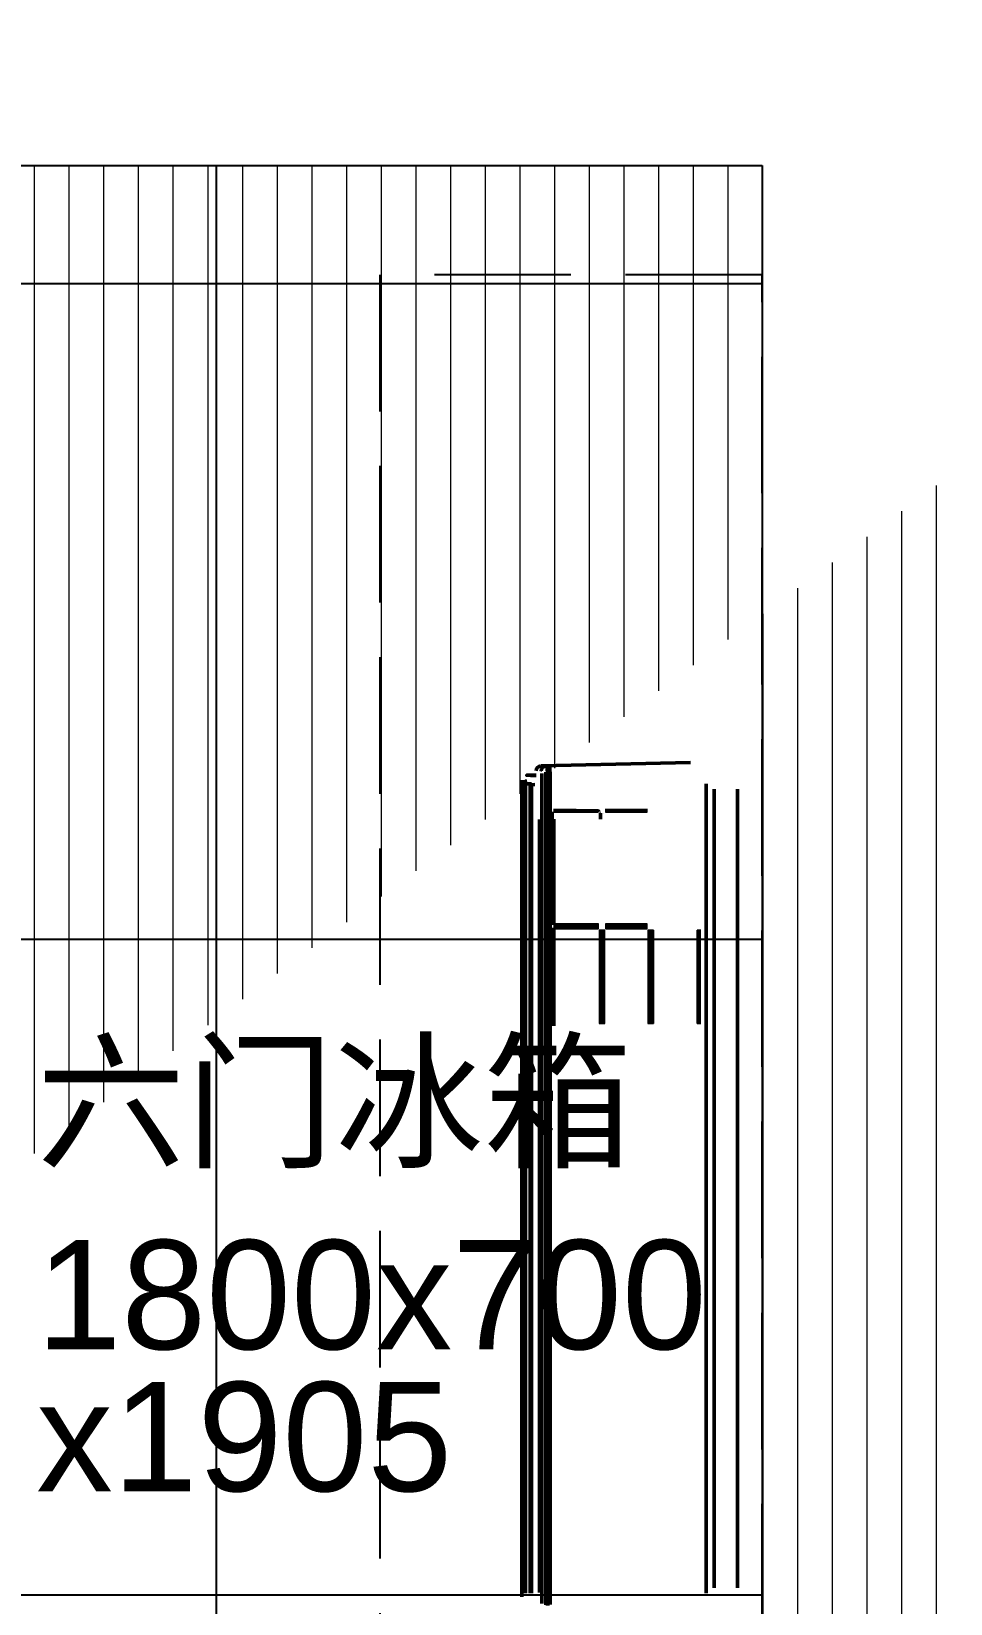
# Model space of a CAD drawing. Header units: millimetres. Extents: x -6033 to 120673, y -816267322945 to 90533.
# Drawn here: x 86611 to 87452, y 68074 to 69513 of the extents above; entities that cross this region are included whole.
import ezdxf
from ezdxf.enums import TextEntityAlignment as Align

# ---------------------------------------------------------------- set-up
doc = ezdxf.new("R2010")
doc.units = ezdxf.units.MM
doc.linetypes.add('I-PLAN$0$ACAD_ISO02W100', pattern=[15, 12, -3])
doc.linetypes.add('I-PLAN$0$DASH', pattern=[0.35, 0.25, -0.1])
for name, color, linetype, lineweight in [('I-AR$0$I-SCOPE', 252, 'Continuous', 35), ('I-PLAN$0$_ACM-A-WALL-HACH', 251, 'Continuous', 9), ('I-PLAN$0$I-WALL', 6, 'Continuous', 13)]:
    doc.layers.add(name, color=color, linetype=linetype, lineweight=lineweight)
for name, color, linetype in [('I-CEILING$0$I-RCP', 2, 'Continuous'), ('I-CEILING$0$I-RCP-AIR', 64, 'Continuous'), ('I-CEILING$0$RC-Hatch【天花填充】', 251, 'Continuous'), ('I-PLAN$0$I-PL-FURN', 1, 'I-PLAN$0$DASH')]:
    doc.layers.add(name, color=color, linetype=linetype)
doc.styles.add('I-CEILING$0$黑体', font='simhei.ttf', dxfattribs={"height": 600})
doc.styles.add('I-PLAN$0$Arial', font='ARIALUNI.ttf')

# ---------------------------------------------------------------- blocks, each defined once
blk = doc.blocks.new('I-AR')
at = {"layer": 'I-AR$0$I-SCOPE'}
h = blk.add_hatch(dxfattribs=at)
h.set_pattern_fill('ANSI31', color=256, scale=200)
h.paths.add_polyline_path([(63300, 72640), (66630, 72640), (66630, 70889.4), (90600, 70890), (90600, 66390), (96650, 66390), (96650, 24876.4), (18340, 24876.4), (18340, 66390), (48090, 66390), (48090, 72640), (51400, 72640), (51400, 72649.9), (52869.5, 72649.9), (52869.5, 72640), (55240, 72640), (55240, 72790), (59460, 72790), (59460, 72640), (61830.5, 72640), (61830.5, 72649.9), (63300, 72649.9)], flags=16)
h.paths.add_polyline_path([(7330, 0), (7330, -1770), (11180, -1770), (11180, 0), (18450, 0), (18450, 2900), (27550, 2900), (27550, 18090), (37037.3, 18090), (37037.3, 17350), (96200, 17350), (96200, 18120), (114640, 18120), (114640, 84500), (0, 84500), (0, 0)])
blk = doc.blocks.new('I-PLAN')
at = {"layer": 'I-PLAN$0$_ACM-A-WALL-HACH'}
h = blk.add_hatch(dxfattribs=at)
h.set_pattern_fill('ANSI31', color=256, scale=10, angle=45)
h.paths.add_polyline_path([(88260, 70790), (88260, 70890), (88030, 70890), (88030, 70790), (88230, 70790)], flags=17)
h.paths.add_polyline_path([(79671.5, 69390), (78155, 69390), (78155, 68990), (77955, 68990), (77955, 69590), (79671.5, 69590)], flags=17)
h.paths.add_polyline_path([(80271.5, 69390), (80271.5, 69590), (80780, 69590), (80780, 68990), (80580, 68990), (80580, 69390)], flags=17)
h.paths.add_polyline_path([(74580, 69590), (73930, 69590), (73930, 69390), (74580, 69390)])
h.paths.add_polyline_path([(68780, 69590), (69430, 69590), (69430, 69390), (68780, 69390)])
h.paths.add_polyline_path([(87280, 66490), (87480, 66490), (87480, 66390), (87280, 66390)])
h.paths.add_polyline_path([(82180, 68990), (82180, 69390), (84230, 69390), (84230, 66490), (84430, 66490), (84430, 69390), (85280, 69390), (85280, 69590), (81980, 69590), (81980, 68990)])
h.paths.add_polyline_path([(87480, 67390), (87480, 69390), (88280, 69390), (88280, 69590), (88080, 69590), (86480, 69590), (86480, 69390), (87280, 69390), (87280, 67390)], flags=17)
h.paths.add_polyline_path([(72130, 68170), (72130, 66490), (72330, 66490), (72330, 67870), (73130, 67870), (73130, 68070), (72330, 68070), (72330, 68170)])
h.paths.add_polyline_path([(71230, 68170), (71230, 66390), (71030, 66390), (71030, 67870), (70230, 67870), (70230, 68070), (71030, 68070), (71030, 68170)])
h.paths.add_polyline_path([(72130, 69070), (72330, 69070), (72330, 69390), (73030, 69390), (73030, 69590), (72130, 69590)])
h.paths.add_polyline_path([(71230, 69070), (71030, 69070), (71030, 69390), (70330, 69390), (70330, 69590), (71230, 69590)])
h.paths.add_polyline_path([(67800, 69490), (67830, 69490), (67830, 69590), (67800, 69590)], flags=17)
h.paths.add_polyline_path([(76755, 69590), (75180, 69590), (75180, 69390), (75330, 69390), (75330, 66390), (75530, 66390), (75530, 69390), (76555, 69390), (76555, 68990), (76755, 68990)])
h.paths.add_polyline_path([(68180, 69590), (68180, 69390), (68030, 69390), (68030, 66520), (67780, 66520), (67780, 66390), (67400, 66390), (67400, 66720), (67830, 66720), (67830, 69590)])
edge = h.paths.add_edge_path()
edge.add_line((89860, 70890), (88860, 70890))
edge.add_line((75530, 66520), (84230, 66520))
edge.add_line((75530, 66720), (84230, 66720))
at = {"layer": 'I-PLAN$0$I-PL-FURN', "ltscale": 500}
blk.add_line((87280, 69390), (87280, 67390), dxfattribs=at)
for points in [[(87280, 67590), (86580, 67590), (86580, 69390), (87280, 69390)], [(86930, 67690), (87280, 67690), (87280, 69290), (86930, 69290)]]:
    blk.add_lwpolyline(points, close=True, dxfattribs=at)
at = {"layer": 'I-PLAN$0$I-WALL'}
blk.add_lwpolyline([(87480, 67390), (87480, 69390), (88280, 69390), (88280, 69590), (88080, 69590), (88080, 69590), (86480, 69590), (86480, 69390), (87280, 69390), (87280, 67390)], close=True, dxfattribs=at)
at = {"layer": 'I-PLAN$0$I-PL-FURN', "linetype": 'I-PLAN$0$ACAD_ISO02W100', "char_height": 100, "width": 151170.167, "attachment_point": 1, "style": 'I-PLAN$0$Arial'}
for s, insert in [('{\\fArial Unicode MS|b0|i0|c134|p34;六门冰箱}', (86615.7, 68583)), ('{\\fArial Unicode MS|b0|i0|c134|p34;1800x700}', (86615.7, 68406.6)), ('{\\fArial Unicode MS|b0|i0|c134|p34;x1905}', (86615.7, 68276.7))]:
    blk.add_mtext(s, dxfattribs=dict(at, insert=insert))
blk = doc.blocks.new('I-CEILING$0$RPK-22-40FSNQS')
at = {"color": 0, "lineweight": 50}
for p, q in [((-365.390404, -22.517156), (365.390402, -22.517156)), ((-370.414504, -51.398138), (370.414516, -51.398138)), ((365.38827, -43.97), (-365.388272, -43.97)), ((-389.991054, -65.5095), (-386.749992, -202.361802)), ((-236.967662, -57.603182), (-150.532344, -57.603182)), ((-150.532344, -58.09299), (-236.967662, -58.09299)), ((-236.508914, -58.481218), (-150.99112, -58.481218)), ((-150.999078, -100.49814), (-236.500958, -100.49814)), ((-345.5, -143.19836), (-345.5, -105.418968)), ((-241.499998, -143.106656), (-241.499998, -105.48968)), ((-241.04134, -143.565316), (-241.04134, -105.031024)), ((-240.543404, -143.60861), (-240.543404, -105.052402)), ((-239.456632, -143.60861), (-239.456632, -105.052402)), ((-238.958666, -143.565316), (-238.958666, -105.031024)), ((-238.500008, -143.106656), (-238.500008, -105.48968)), ((-236.97705, -102.561482), (-150.522956, -102.561482)), ((-150.522956, -103.0375), (-236.97705, -103.0375)), ((-236.957648, -100.954898), (-150.542358, -100.954898)), ((-150.542358, -101.4741), (-236.957648, -101.4741)), ((-150.983462, -103.49814), (-236.516574, -103.49814)), ((-345.570334, -149.662536), (-345.570514, -170.317912)), ((-345.568904, -149.669952), (-345.570334, -149.662536)), ((-345.5, -150.02695), (-345.568904, -149.669952)), ((-345.5, -190.819228), (-345.5, -150.02695)), ((-343.578168, -147.635026), (-343.546458, -147.79953)), ((-343.539544, -145.396868), (-343.569526, -145.552362)), ((-343.546458, -147.79953), (-343.506404, -148.007046)), ((-343.506404, -148.007046), (-338.000008, -148.007046)), ((-241.499998, -190.035762), (-241.499998, -150.089616)), ((-241.04134, -190.870548), (-241.04134, -149.630958)), ((-240.543404, -190.940746), (-240.543404, -149.677702)), ((-239.456632, -190.940746), (-239.456632, -149.677702)), ((-238.958666, -190.870548), (-238.958666, -149.630958)), ((-238.500008, -190.035762), (-238.500008, -150.089616)), ((-236.989388, -147.186862), (-150.510618, -147.186862)), ((-150.510618, -147.635026), (-236.989388, -147.635026)), ((-236.944982, -145.552362), (-150.555052, -145.552362)), ((-150.555052, -146.09945), (-236.944982, -146.09945)), ((-150.973508, -148.098138), (-236.526528, -148.098138)), ((-151.00927, -145.09814), (-236.490734, -145.09814)), ((-346.070716, -190.96564), (-346.070476, -170.381108)), ((-345.570514, -170.317912), (-345.570752, -190.889808)), ((-386.749992, -202.361802), (-386.749992, -197.42457)), ((-385.716208, -196.4819), (-385.642776, -195.787976)), ((381.57182, -196.625502), (-381.571838, -196.625502)), ((381.571642, -196.120488), (-381.571658, -196.120488)), ((-381.056734, -198.089706), (381.056702, -198.089706)), ((-380.681464, -194.185996), (380.681432, -194.185996)), ((380.681416, -195.01459), (-380.681404, -195.01459)), ((-242.031672, -192.2505), (-344.894418, -192.2505)), ((-343.564162, -192.88809), (-243.085244, -192.88809)), ((-243.085244, -193.466784), (-343.564162, -193.466784)), ((-243.390806, -192.828874), (-343.504794, -192.828874)), ((-241.409102, -190.6207), (-338.000008, -190.6207)), ((-148.9091, -190.6207), (-238.590934, -190.6207)), ((-149.53167, -192.2505), (-237.968364, -192.2505)), ((-236.914792, -192.88809), (-150.585242, -192.88809)), ((-150.585242, -193.466784), (-236.914792, -193.466784)), ((-150.890806, -192.828874), (-236.609228, -192.828874)), ((379.74999, -201.803984), (-379.750022, -201.803984)), ((-378.250012, -215.446272), (-378.250012, -206.998134)), ((-378.24864, -212.685706), (-378.250012, -212.606208)), ((-377.946444, -212.00643), (-377.946444, -206.998134)), ((-370.249996, -216.675224), (-370.249996, -211.187938)), ((370.249994, -211.187938), (-370.249996, -211.187938)), ((-370.249996, -211.65088), (370.249994, -211.65088)), ((-370.249996, -212.284932), (370.250052, -212.284932)), ((-369.62212, -211.187938), (-369.674154, -208.20322)), ((369.74164, -203.703428), (-337.833056, -203.703428)), ((-373.749324, -220), (373.749278, -220)), ((370.249994, -216.675224), (-370.249996, -216.675224))]:
    blk.add_line(p, q, dxfattribs=at)
for points in [[(-346.070178, -143.609374), (-346.070178, -143.193748), (-346.070176, -142.7781), (-346.070176, -142.362404), (-346.070174, -141.946638), (-346.070172, -141.53078), (-346.070172, -141.114806), (-346.07017, -140.69869), (-346.070168, -140.282412), (-346.070168, -139.865948), (-346.070166, -139.449274), (-346.070164, -139.032368), (-346.070162, -138.615204), (-346.070162, -138.197762), (-346.07016, -137.780016), (-346.070158, -137.361946), (-346.070156, -136.943524), (-346.070154, -136.52473), (-346.070152, -136.105542), (-346.07015, -135.685932), (-346.070148, -135.26588), (-346.070146, -134.845364), (-346.070144, -134.424358), (-346.07014, -134.002838), (-346.070138, -133.580784), (-346.070136, -133.15817), (-346.070132, -132.734974), (-346.07013, -132.311172), (-346.070126, -131.886742), (-346.070122, -131.461658), (-346.07012, -131.0359), (-346.070116, -130.609452), (-346.070112, -130.182332), (-346.070108, -129.75457), (-346.070104, -129.326194), (-346.0701, -128.897232), (-346.070096, -128.467714), (-346.070092, -128.037664), (-346.070086, -127.607114), (-346.070082, -127.176088), (-346.070078, -126.74462), (-346.070074, -126.312734), (-346.070068, -125.880458), (-346.070064, -125.447822), (-346.07006, -125.014854), (-346.070056, -124.581582), (-346.07005, -124.148034), (-346.070046, -123.714238), (-346.070042, -123.280222), (-346.070038, -122.846016), (-346.070034, -122.411644), (-346.07003, -121.977138), (-346.070026, -121.542526), (-346.070022, -121.107834), (-346.070018, -120.673092), (-346.070014, -120.238328), (-346.070012, -119.803568), (-346.070008, -119.368844), (-346.070006, -118.934182), (-346.070002, -118.499608), (-346.07, -118.065156), (-346.069998, -117.630842), (-346.069996, -117.196672), (-346.069994, -116.762638), (-346.069992, -116.328736), (-346.06999, -115.89496), (-346.06999, -115.461308), (-346.069988, -115.027772), (-346.069988, -114.161034), (-346.069986, -113.727822), (-346.069986, -111.130428), (-346.069988, -110.697798), (-346.069988, -109.832722), (-346.06999, -109.400268), (-346.06999, -108.967862), (-346.069992, -108.5355), (-346.069992, -108.103176), (-346.069994, -107.670888), (-346.069994, -107.238628), (-346.069996, -106.806394), (-346.069996, -106.374178), (-346.069998, -105.941978), (-346.069998, -105.509786), (-346.07, -105.0776)], [(-345.570036, -105.054492), (-345.570038, -105.486412), (-345.57004, -105.918338), (-345.570042, -106.350272), (-345.570044, -106.782222), (-345.570046, -107.214192), (-345.570048, -107.646186), (-345.570052, -108.078208), (-345.570054, -108.510266), (-345.570056, -108.942362), (-345.570058, -109.374502), (-345.57006, -109.806692), (-345.570062, -110.238934), (-345.570064, -110.671236), (-345.570066, -111.103602), (-345.570068, -111.536036), (-345.57007, -111.968542), (-345.570072, -112.401128), (-345.570074, -112.833796), (-345.570076, -113.266552), (-345.570078, -113.699402), (-345.57008, -114.132348), (-345.570082, -114.565398), (-345.570084, -114.998554), (-345.570086, -115.431824), (-345.570086, -115.86521), (-345.570088, -116.298718), (-345.57009, -116.732354), (-345.570092, -117.166122), (-345.570094, -117.600026), (-345.570096, -118.034072), (-345.570098, -118.46826), (-345.5701, -118.902566), (-345.5701, -119.336962), (-345.570102, -119.77142), (-345.570104, -120.205912), (-345.570106, -120.64041), (-345.570108, -121.074884), (-345.57011, -121.50931), (-345.57011, -121.943656), (-345.570112, -122.377894), (-345.570114, -122.811998), (-345.570116, -123.24594), (-345.570118, -123.67969), (-345.57012, -124.11322), (-345.570122, -124.546502), (-345.570124, -124.979508), (-345.570124, -125.41221), (-345.570126, -125.84458), (-345.570128, -126.27659), (-345.57013, -126.70821), (-345.570132, -127.139416), (-345.570136, -127.570174), (-345.570138, -128.000462), (-345.57014, -128.430246), (-345.570142, -128.859502), (-345.570144, -129.2882), (-345.570148, -129.716312), (-345.57015, -130.143812), (-345.570152, -130.570668), (-345.570156, -130.996854), (-345.570158, -131.42235), (-345.570162, -131.847172), (-345.570164, -132.271342), (-345.570168, -132.694884), (-345.570172, -133.11782), (-345.570174, -133.540174), (-345.570178, -133.961968), (-345.570182, -134.383228), (-345.570186, -134.803976), (-345.57019, -135.224236), (-345.570194, -135.64403), (-345.570198, -136.06338), (-345.5702, -136.482312), (-345.570206, -136.90085), (-345.57021, -137.319014), (-345.570214, -137.736828), (-345.570218, -138.154318), (-345.570222, -138.571504), (-345.570226, -138.98841), (-345.57023, -139.405062), (-345.570234, -139.82148), (-345.570238, -140.237688), (-345.570244, -140.653712), (-345.570248, -141.06957), (-345.570252, -141.48529), (-345.570256, -141.900894), (-345.570262, -142.316404), (-345.570266, -142.731844), (-345.57027, -143.147238), (-345.570274, -143.56261)], [(-346.070238, -149.713046), (-346.06377, -149.71301), (-346.060536, -149.71299), (-346.057302, -149.712972), (-346.050838, -149.712932), (-346.047606, -149.71291), (-346.044374, -149.71289), (-346.041146, -149.712868), (-346.037916, -149.712846), (-346.03469, -149.712822), (-346.031464, -149.712796), (-346.02824, -149.712772), (-346.025016, -149.712744), (-346.021796, -149.712716), (-346.01536, -149.712656), (-346.012146, -149.712624), (-346.008934, -149.71259), (-346.005726, -149.712554), (-346.002518, -149.712516), (-345.999314, -149.712476), (-345.996114, -149.712436), (-345.992916, -149.712392), (-345.98972, -149.712346), (-345.986528, -149.712298), (-345.98334, -149.712248), (-345.980156, -149.712196), (-345.976976, -149.71214), (-345.973798, -149.712082), (-345.970626, -149.712022), (-345.967456, -149.711958), (-345.964292, -149.711892), (-345.96113, -149.711824), (-345.957974, -149.711752), (-345.954824, -149.71168), (-345.951676, -149.711602), (-345.948534, -149.711524), (-345.945398, -149.711444), (-345.942266, -149.71136), (-345.93914, -149.711274), (-345.93602, -149.711186), (-345.932904, -149.711094), (-345.929794, -149.711002), (-345.92669, -149.710906), (-345.923594, -149.710808), (-345.920502, -149.71071), (-345.917416, -149.710608), (-345.914338, -149.710502), (-345.911266, -149.710396), (-345.9082, -149.710288), (-345.905142, -149.710178), (-345.90209, -149.710064), (-345.899044, -149.70995), (-345.896008, -149.709834), (-345.892978, -149.709714), (-345.889954, -149.709594), (-345.88694, -149.709472), (-345.883934, -149.709348), (-345.880934, -149.70922), (-345.877944, -149.709092), (-345.87496, -149.708962), (-345.871986, -149.70883), (-345.86902, -149.708698), (-345.866062, -149.708562), (-345.863112, -149.708424), (-345.860172, -149.708286), (-345.85724, -149.708144), (-345.854318, -149.708002), (-345.851404, -149.707856), (-345.8485, -149.70771), (-345.845606, -149.707562), (-345.84272, -149.707412), (-345.839844, -149.70726), (-345.836978, -149.707106), (-345.83412, -149.70695), (-345.831274, -149.706792), (-345.828438, -149.706632), (-345.825612, -149.70647), (-345.822796, -149.706308), (-345.81999, -149.706142), (-345.817194, -149.705976), (-345.81441, -149.705806), (-345.811636, -149.705636), (-345.808872, -149.705464), (-345.80612, -149.705288), (-345.803378, -149.705112), (-345.800648, -149.704934), (-345.79793, -149.704754), (-345.795222, -149.704572), (-345.792526, -149.704388), (-345.789842, -149.704202), (-345.78717, -149.704014), (-345.78451, -149.703824), (-345.78186, -149.703634), (-345.779224, -149.70344), (-345.7766, -149.703246), (-345.773988, -149.703048), (-345.771388, -149.70285), (-345.7688, -149.70265), (-345.766224, -149.702448), (-345.763662, -149.702244), (-345.761112, -149.70204), (-345.758576, -149.701832), (-345.756052, -149.701624), (-345.75354, -149.701414), (-345.751044, -149.701202), (-345.74856, -149.700988), (-345.746088, -149.700774), (-345.74363, -149.700556), (-345.741188, -149.700338), (-345.738756, -149.70012), (-345.73634, -149.699898), (-345.733938, -149.699676), (-345.73155, -149.69945), (-345.729176, -149.699226), (-345.726816, -149.698998), (-345.72447, -149.69877), (-345.72214, -149.69854), (-345.719822, -149.698308), (-345.71752, -149.698074), (-345.715234, -149.69784), (-345.712962, -149.697604), (-345.710704, -149.697368), (-345.708462, -149.69713), (-345.706234, -149.69689), (-345.704022, -149.696648), (-345.701826, -149.696404), (-345.699644, -149.69616), (-345.697478, -149.695914), (-345.695328, -149.695668), (-345.693194, -149.695418), (-345.691076, -149.695168), (-345.688974, -149.694916), (-345.686886, -149.694662), (-345.684816, -149.694408), (-345.682764, -149.69415), (-345.680726, -149.693892), (-345.678704, -149.693632), (-345.6767, -149.693372), (-345.674712, -149.693108), (-345.672742, -149.692844), (-345.670788, -149.692578), (-345.668852, -149.69231), (-345.666932, -149.69204), (-345.66503, -149.691768), (-345.663146, -149.691496), (-345.661278, -149.691222), (-345.659428, -149.690946), (-345.657596, -149.690668), (-345.65578, -149.690388), (-345.653984, -149.690106), (-345.652206, -149.689824), (-345.650444, -149.68954), (-345.6487, -149.689254), (-345.646974, -149.688966), (-345.645266, -149.688678), (-345.643576, -149.68839), (-345.641904, -149.6881), (-345.640248, -149.687808), (-345.63861, -149.687516), (-345.636992, -149.687224), (-345.63539, -149.68693), (-345.633806, -149.686636), (-345.632238, -149.686342), (-345.63069, -149.686048), (-345.629158, -149.685752), (-345.627646, -149.685458), (-345.62615, -149.685162), (-345.624672, -149.684868), (-345.623212, -149.684572), (-345.621768, -149.684278), (-345.620344, -149.683982), (-345.618936, -149.683688), (-345.617548, -149.683394), (-345.616176, -149.6831), (-345.614822, -149.682808), (-345.613486, -149.682516), (-345.612166, -149.682224), (-345.610866, -149.681934), (-345.609612, -149.68165), (-345.608376, -149.681368), (-345.607158, -149.681086), (-345.605956, -149.680804), (-345.604772, -149.680522), (-345.603606, -149.680238), (-345.602458, -149.679956), (-345.601328, -149.67967), (-345.600216, -149.679384), (-345.599122, -149.679094), (-345.598048, -149.678804), (-345.596992, -149.67851), (-345.595954, -149.678214), (-345.594938, -149.677914), (-345.59394, -149.677612), (-345.59296, -149.677304), (-345.592002, -149.676994), (-345.591062, -149.676678), (-345.590144, -149.676358), (-345.589246, -149.676034), (-345.588368, -149.675704), (-345.58751, -149.675368), (-345.586674, -149.675026), (-345.585858, -149.674676), (-345.585064, -149.674322), (-345.584292, -149.67396), (-345.583542, -149.673592), (-345.582812, -149.673214), (-345.582106, -149.67283), (-345.58142, -149.672438), (-345.58094, -149.67215), (-345.580472, -149.671856), (-345.580014, -149.67156), (-345.579568, -149.67126), (-345.57913, -149.670956), (-345.578702, -149.670648), (-345.578284, -149.670336), (-345.577874, -149.67002), (-345.577474, -149.669702), (-345.57708, -149.669382), (-345.576696, -149.669058), (-345.576318, -149.66873), (-345.575946, -149.6684), (-345.575582, -149.668068), (-345.575224, -149.667734), (-345.574872, -149.667398), (-345.574526, -149.667058), (-345.574184, -149.666718), (-345.573846, -149.666376), (-345.573514, -149.666032), (-345.573184, -149.665686), (-345.57286, -149.66534), (-345.572536, -149.664992), (-345.572216, -149.664642), (-345.5719, -149.664292), (-345.571584, -149.663942), (-345.57127, -149.663592), (-345.570958, -149.66324), (-345.570646, -149.662888), (-345.570334, -149.662536)], [(-381.571838, -196.625502), (-381.62982, -196.626834), (-381.687794, -196.628168), (-381.745754, -196.629512), (-381.80369, -196.630866), (-381.861598, -196.632236), (-381.91947, -196.633624), (-381.977296, -196.635038), (-382.035072, -196.636476), (-382.092788, -196.637948), (-382.150436, -196.639452), (-382.208012, -196.640996), (-382.265506, -196.642584), (-382.322912, -196.644216), (-382.380222, -196.6459), (-382.437428, -196.647638), (-382.494524, -196.649434), (-382.5515, -196.651292), (-382.608352, -196.653214), (-382.66507, -196.655208), (-382.721648, -196.657274), (-382.778078, -196.65942), (-382.834354, -196.661644), (-382.890466, -196.663956), (-382.946408, -196.666356), (-383.002174, -196.668848), (-383.057754, -196.671438), (-383.113142, -196.674128), (-383.168332, -196.676924), (-383.223312, -196.679826), (-383.27808, -196.682842), (-383.332626, -196.685974), (-383.386946, -196.68922), (-383.441034, -196.69258), (-383.494886, -196.696054), (-383.548498, -196.699642), (-383.601864, -196.70334), (-383.654978, -196.70715), (-383.707838, -196.71107), (-383.760436, -196.7151), (-383.81277, -196.719238), (-383.864832, -196.723484), (-383.91662, -196.727836), (-383.96813, -196.732294), (-384.019354, -196.736856), (-384.070288, -196.741524), (-384.120928, -196.746294), (-384.171268, -196.751166), (-384.221306, -196.75614), (-384.271034, -196.761214), (-384.320448, -196.76639), (-384.369544, -196.771662), (-384.418316, -196.777034), (-384.46676, -196.782504), (-384.514872, -196.788068), (-384.562644, -196.79373), (-384.610074, -196.799484), (-384.657156, -196.805334), (-384.703886, -196.811276), (-384.75026, -196.81731), (-384.79627, -196.823434), (-384.841914, -196.82965), (-384.887188, -196.835954), (-384.932088, -196.842346), (-384.976612, -196.848822), (-385.020756, -196.855382), (-385.064518, -196.862024), (-385.107894, -196.868748), (-385.15088, -196.87555), (-385.193476, -196.882428), (-385.235674, -196.889384), (-385.277474, -196.896412), (-385.318874, -196.903512), (-385.359868, -196.910684), (-385.400454, -196.917924), (-385.440628, -196.925232), (-385.480388, -196.932606), (-385.519732, -196.940044), (-385.558654, -196.947544), (-385.597152, -196.955104), (-385.635224, -196.962724), (-385.672866, -196.970402), (-385.710074, -196.978136), (-385.746844, -196.985922), (-385.783178, -196.993764), (-385.819066, -197.001654), (-385.85451, -197.009596), (-385.889504, -197.017584), (-385.924046, -197.025618), (-385.958132, -197.033698), (-385.99176, -197.041818), (-386.020464, -197.048876), (-386.04881, -197.05597), (-386.076784, -197.06311), (-386.104374, -197.070302), (-386.131566, -197.077552), (-386.158346, -197.084866), (-386.184704, -197.092254), (-386.210624, -197.09972), (-386.236096, -197.107272), (-386.261102, -197.114918), (-386.285634, -197.122664), (-386.309674, -197.130516), (-386.333214, -197.138482), (-386.356236, -197.14657), (-386.378732, -197.154784), (-386.400684, -197.163134), (-386.422082, -197.171626), (-386.44291, -197.180266), (-386.463158, -197.18906), (-386.482812, -197.198018), (-386.501858, -197.207144), (-386.520284, -197.216448), (-386.538076, -197.225934), (-386.555222, -197.23561), (-386.571708, -197.245482), (-386.58752, -197.25556), (-386.602646, -197.265846), (-386.617072, -197.276352), (-386.630786, -197.287082), (-386.643776, -197.298044), (-386.648194, -197.301978), (-386.652524, -197.30594), (-386.656768, -197.309932), (-386.660928, -197.313948), (-386.665008, -197.317992), (-386.66901, -197.32206), (-386.67294, -197.326152), (-386.676798, -197.330268), (-386.680588, -197.334404), (-386.684314, -197.338562), (-386.687978, -197.34274), (-386.691584, -197.346936), (-386.695134, -197.35115), (-386.698632, -197.355382), (-386.702082, -197.359628), (-386.705484, -197.36389), (-386.708844, -197.368166), (-386.712162, -197.372456), (-386.715444, -197.376756), (-386.718694, -197.381068), (-386.72191, -197.38539), (-386.7251, -197.38972), (-386.728266, -197.39406), (-386.73141, -197.398406), (-386.734534, -197.402758), (-386.737644, -197.407114), (-386.740742, -197.411474), (-386.74383, -197.415838), (-386.746912, -197.420204), (-386.749992, -197.42457)], [(-382.25002, -202.173078), (-382.278708, -202.171342), (-382.307394, -202.169598), (-382.336082, -202.16784), (-382.364766, -202.166056), (-382.393452, -202.164242), (-382.422134, -202.162388), (-382.450814, -202.160488), (-382.479492, -202.158532), (-382.508166, -202.156512), (-382.536838, -202.154422), (-382.565506, -202.152254), (-382.59417, -202.15), (-382.62283, -202.14765), (-382.651486, -202.145198), (-382.680136, -202.142636), (-382.70878, -202.139956), (-382.73742, -202.13715), (-382.766052, -202.134212), (-382.79468, -202.13113), (-382.823298, -202.1279), (-382.851912, -202.124512), (-382.880516, -202.120958), (-382.909114, -202.117232), (-382.937702, -202.113324), (-382.966282, -202.109228), (-382.994854, -202.104936), (-383.023416, -202.100438), (-383.051968, -202.095728), (-383.08051, -202.090796), (-383.109042, -202.085638), (-383.137562, -202.080244), (-383.166072, -202.074614), (-383.194572, -202.068746), (-383.22306, -202.062638), (-383.251536, -202.056292), (-383.280002, -202.049704), (-383.308456, -202.042876), (-383.3369, -202.035804), (-383.36533, -202.02849), (-383.39375, -202.02093), (-383.422156, -202.013126), (-383.450552, -202.005076), (-383.478934, -201.996778), (-383.507306, -201.988234), (-383.535664, -201.97944), (-383.56401, -201.970396), (-383.592344, -201.9611), (-383.620664, -201.951554), (-383.648972, -201.941756), (-383.677268, -201.931704), (-383.70555, -201.921398), (-383.733818, -201.910836), (-383.762074, -201.900018), (-383.790316, -201.888944), (-383.818544, -201.87761), (-383.84676, -201.86602), (-383.87496, -201.854168), (-383.903148, -201.842056), (-383.931322, -201.829682), (-383.95948, -201.817044), (-383.987624, -201.804146), (-384.015746, -201.790996), (-384.04384, -201.777604), (-384.071896, -201.763978), (-384.099908, -201.750134), (-384.12787, -201.736078), (-384.155772, -201.721822), (-384.183608, -201.707378), (-384.21137, -201.692756), (-384.23905, -201.677966), (-384.266642, -201.66302), (-384.294136, -201.647926), (-384.321528, -201.632696), (-384.348808, -201.617342), (-384.37597, -201.601872), (-384.403006, -201.5863), (-384.429908, -201.570634), (-384.45667, -201.554884), (-384.483282, -201.539064), (-384.509738, -201.523182), (-384.536032, -201.50725), (-384.562154, -201.491276), (-384.588098, -201.475274), (-384.613856, -201.459252), (-384.63942, -201.443224), (-384.664784, -201.427196), (-384.68994, -201.411184), (-384.71488, -201.395194), (-384.739598, -201.379238), (-384.764084, -201.363326), (-384.788336, -201.347464), (-384.812374, -201.331614), (-384.836214, -201.31574), (-384.859878, -201.2998), (-384.88339, -201.283754), (-384.906768, -201.267558), (-384.930034, -201.251176), (-384.95321, -201.234564), (-384.976316, -201.217684), (-384.999372, -201.200492), (-385.022402, -201.18295), (-385.045424, -201.165018), (-385.06846, -201.146652), (-385.091532, -201.127814), (-385.11466, -201.108462), (-385.137866, -201.088558), (-385.161168, -201.068058), (-385.184592, -201.046924), (-385.208154, -201.025114), (-385.231878, -201.002586), (-385.255786, -200.979302), (-385.279896, -200.95522), (-385.30423, -200.9303), (-385.32881, -200.9045), (-385.353656, -200.877782), (-385.378788, -200.850102), (-385.40423, -200.821422), (-385.430002, -200.7917), (-385.456124, -200.760896), (-385.482618, -200.72897), (-385.511034, -200.69398), (-385.539844, -200.657768), (-385.568996, -200.62041), (-385.59845, -200.581982), (-385.628154, -200.542562), (-385.658064, -200.502224), (-385.688134, -200.461046), (-385.718314, -200.419106), (-385.748562, -200.37648), (-385.778828, -200.333244), (-385.809066, -200.289474), (-385.83923, -200.24525), (-385.869274, -200.200644), (-385.89915, -200.155736), (-385.928812, -200.110602), (-385.958212, -200.065318), (-385.987306, -200.01996), (-386.016048, -199.974606), (-386.044388, -199.929332), (-386.07228, -199.884216), (-386.09968, -199.839334), (-386.126538, -199.79476), (-386.15281, -199.750574), (-386.178448, -199.706852), (-386.203408, -199.66367), (-386.22764, -199.621106), (-386.251098, -199.579234), (-386.273736, -199.538134), (-386.295508, -199.49788), (-386.316368, -199.458548), (-386.335544, -199.42163), (-386.353858, -199.385586), (-386.371338, -199.350372), (-386.38801, -199.315938), (-386.4039, -199.282234), (-386.419034, -199.249212), (-386.433442, -199.216822), (-386.447148, -199.185016), (-386.46018, -199.153746), (-386.472566, -199.122962), (-386.484328, -199.092614), (-386.495498, -199.062656), (-386.5061, -199.033036), (-386.516162, -199.003708), (-386.52571, -198.974622), (-386.534772, -198.94573), (-386.543372, -198.91698), (-386.55154, -198.888326), (-386.5593, -198.859718), (-386.56668, -198.831108), (-386.573708, -198.802446), (-386.58041, -198.773684), (-386.58681, -198.744774), (-386.592938, -198.715666), (-386.598822, -198.68631), (-386.604484, -198.656658), (-386.609954, -198.626662), (-386.615258, -198.596272), (-386.620424, -198.56544), (-386.625478, -198.534118), (-386.63044, -198.502266), (-386.635322, -198.469892), (-386.640122, -198.437014), (-386.644846, -198.40365), (-386.649496, -198.369818), (-386.654076, -198.335536), (-386.658586, -198.300822), (-386.66303, -198.265694), (-386.667412, -198.23017), (-386.671734, -198.19427), (-386.676, -198.158008), (-386.68021, -198.121404), (-386.68437, -198.084476), (-386.68848, -198.047242), (-386.692546, -198.00972), (-386.69657, -197.971928), (-386.700552, -197.933884), (-386.704498, -197.895606), (-386.708408, -197.857112), (-386.71229, -197.81842), (-386.71614, -197.779548), (-386.719966, -197.740514), (-386.72377, -197.701336), (-386.727552, -197.662032), (-386.731318, -197.62262), (-386.73507, -197.583118), (-386.73881, -197.543544), (-386.742542, -197.503916), (-386.746268, -197.464252), (-386.749992, -197.42457)], [(-381.571658, -196.120488), (-381.619502, -196.121374), (-381.66735, -196.122266), (-381.715216, -196.123164), (-381.763104, -196.124074), (-381.811022, -196.125), (-381.85898, -196.125946), (-381.906982, -196.126914), (-381.955036, -196.12791), (-382.003154, -196.128936), (-382.051338, -196.129998), (-382.0996, -196.131098), (-382.147944, -196.132242), (-382.19638, -196.133432), (-382.244916, -196.134672), (-382.293558, -196.135966), (-382.342314, -196.13732), (-382.391192, -196.138734), (-382.4402, -196.140216), (-382.489344, -196.141766), (-382.538632, -196.143392), (-382.588074, -196.145094), (-382.637674, -196.146878), (-382.687444, -196.148746), (-382.737386, -196.150706), (-382.787514, -196.152758), (-382.83783, -196.154906), (-382.888344, -196.157156), (-382.939064, -196.15951), (-382.989998, -196.161974), (-383.041152, -196.16455), (-383.09253, -196.167242), (-383.144114, -196.17005), (-383.195886, -196.172972), (-383.24782, -196.176012), (-383.2999, -196.179164), (-383.352102, -196.18243), (-383.404406, -196.18581), (-383.456788, -196.189302), (-383.50923, -196.192908), (-383.56171, -196.196624), (-383.614206, -196.200454), (-383.666698, -196.204392), (-383.719164, -196.208442), (-383.771582, -196.212602), (-383.823932, -196.21687), (-383.876192, -196.221248), (-383.928342, -196.225734), (-383.980362, -196.230326), (-384.032226, -196.235028), (-384.083918, -196.239834), (-384.135412, -196.244748), (-384.186692, -196.249768), (-384.237732, -196.254892), (-384.288514, -196.260122), (-384.339016, -196.265456), (-384.389218, -196.270894), (-384.439096, -196.276434), (-384.48863, -196.282076), (-384.537798, -196.287822), (-384.586582, -196.293668), (-384.63496, -196.299616), (-384.682928, -196.305662), (-384.730484, -196.311804), (-384.777624, -196.318038), (-384.824346, -196.324364), (-384.870648, -196.330776), (-384.916526, -196.337274), (-384.961978, -196.343854), (-385.007, -196.350512), (-385.05159, -196.35725), (-385.095746, -196.36406), (-385.139464, -196.37094), (-385.182744, -196.377892), (-385.22558, -196.384908), (-385.26797, -196.391988), (-385.309914, -196.399128), (-385.351404, -196.406326), (-385.392442, -196.41358), (-385.433024, -196.420886), (-385.473148, -196.428242), (-385.512808, -196.435644), (-385.552006, -196.443092), (-385.590734, -196.45058), (-385.628994, -196.458108), (-385.666782, -196.465674), (-385.704092, -196.473272), (-385.740926, -196.4809), (-385.777278, -196.488558), (-385.813148, -196.49624), (-385.84853, -196.503946), (-385.88001, -196.510912), (-385.911082, -196.517904), (-385.941738, -196.524926), (-385.971966, -196.531986), (-386.001758, -196.539096), (-386.031102, -196.546258), (-386.059988, -196.553484), (-386.088408, -196.56078), (-386.116352, -196.568156), (-386.14381, -196.575614), (-386.17077, -196.583168), (-386.197224, -196.590822), (-386.22316, -196.598584), (-386.248572, -196.606464), (-386.273446, -196.614466), (-386.297774, -196.622602), (-386.321548, -196.630876), (-386.344754, -196.639298), (-386.367384, -196.647874), (-386.389428, -196.656614), (-386.410878, -196.665522), (-386.43172, -196.67461), (-386.451948, -196.683882), (-386.47155, -196.693348), (-386.490516, -196.703016), (-386.508838, -196.712892), (-386.526502, -196.722984), (-386.543504, -196.7333), (-386.559828, -196.743848), (-386.575468, -196.754636), (-386.582362, -196.75963), (-386.589116, -196.764672), (-386.595734, -196.769762), (-386.602224, -196.774898), (-386.608588, -196.78008), (-386.614834, -196.785304), (-386.620962, -196.790568), (-386.626982, -196.795872), (-386.632894, -196.801214), (-386.638706, -196.80659), (-386.644424, -196.812002), (-386.650048, -196.817446), (-386.655586, -196.82292), (-386.661044, -196.828424), (-386.666424, -196.833956), (-386.671732, -196.839512), (-386.676972, -196.845094), (-386.682152, -196.850696), (-386.687272, -196.85632), (-386.69234, -196.861962), (-386.69736, -196.86762), (-386.702336, -196.873296), (-386.707274, -196.878984), (-386.71218, -196.884684), (-386.717056, -196.890394), (-386.721906, -196.896114), (-386.72674, -196.90184), (-386.731558, -196.90757), (-386.736366, -196.913304), (-386.74117, -196.91904)], [(-380.681404, -194.186108), (-380.681464, -194.186108), (-380.70752, -194.186136), (-380.73444, -194.186216), (-380.762224, -194.186352), (-380.790872, -194.186544), (-380.82038, -194.18679), (-380.850748, -194.187092), (-380.881976, -194.18745), (-380.91406, -194.187866), (-380.947, -194.188336), (-380.980794, -194.188866), (-381.015442, -194.189452), (-381.050942, -194.190098), (-381.087294, -194.1908), (-381.124494, -194.191562), (-381.162542, -194.192384), (-381.201438, -194.193264), (-381.24118, -194.194206), (-381.281764, -194.195206), (-381.323192, -194.196268), (-381.365462, -194.19739), (-381.408572, -194.198574), (-381.45252, -194.19982), (-381.497308, -194.201128), (-381.54293, -194.2025), (-381.589388, -194.203932), (-381.63668, -194.20543), (-381.684804, -194.20699), (-381.73376, -194.208616), (-381.783544, -194.210304), (-381.834158, -194.212058), (-381.888018, -194.213964), (-381.942742, -194.215942), (-381.99828, -194.217992), (-382.054592, -194.220112), (-382.11163, -194.222306), (-382.16935, -194.224572), (-382.227706, -194.22691), (-382.286654, -194.22932), (-382.34615, -194.231804), (-382.406148, -194.23436), (-382.466604, -194.236988), (-382.527472, -194.23969), (-382.588706, -194.242466), (-382.650264, -194.245316), (-382.712098, -194.248238), (-382.774166, -194.251236), (-382.836422, -194.254306), (-382.89882, -194.25745), (-382.961316, -194.26067), (-383.023864, -194.263962), (-383.086422, -194.26733), (-383.148942, -194.270774), (-383.21138, -194.274292), (-383.273692, -194.277884), (-383.335832, -194.281552), (-383.397756, -194.285296), (-383.459416, -194.289114), (-383.520772, -194.293008), (-383.581776, -194.29698), (-383.642384, -194.301026), (-383.702556, -194.305148), (-383.762282, -194.309342), (-383.821554, -194.313606), (-383.880368, -194.317934), (-383.938714, -194.322324), (-383.99659, -194.32677), (-384.053988, -194.331272), (-384.110902, -194.335822), (-384.167326, -194.34042), (-384.223254, -194.34506), (-384.27868, -194.34974), (-384.333598, -194.354456), (-384.388002, -194.359202), (-384.441886, -194.363976), (-384.495242, -194.368776), (-384.548068, -194.373594), (-384.600352, -194.37843), (-384.652094, -194.38328), (-384.703284, -194.388138), (-384.753918, -194.393002), (-384.803988, -194.397868), (-384.85349, -194.402734), (-384.902416, -194.407592), (-384.95076, -194.412442), (-384.998518, -194.41728), (-385.045682, -194.4221), (-385.092248, -194.4269), (-385.138208, -194.431676), (-385.183554, -194.436424), (-385.228284, -194.441142), (-385.271886, -194.445772), (-385.314878, -194.45038), (-385.357256, -194.454978), (-385.399018, -194.459576), (-385.440162, -194.464186), (-385.480688, -194.46882), (-385.520592, -194.473492), (-385.559874, -194.47821), (-385.59853, -194.482986), (-385.636558, -194.487834), (-385.673958, -194.492764), (-385.710728, -194.49779), (-385.746864, -194.50292), (-385.782366, -194.50817), (-385.817232, -194.513548), (-385.851458, -194.519066), (-385.885044, -194.524738), (-385.917988, -194.530574), (-385.950286, -194.536586), (-385.98194, -194.542788), (-386.012944, -194.549186), (-386.043298, -194.555798), (-386.072998, -194.562632), (-386.102046, -194.5697), (-386.130438, -194.577014), (-386.15817, -194.584586), (-386.185244, -194.592428), (-386.211656, -194.600552), (-386.237404, -194.60897), (-386.262484, -194.61769), (-386.277538, -194.623194), (-386.292348, -194.628812), (-386.306924, -194.634542), (-386.321274, -194.640378), (-386.335408, -194.646318), (-386.34933, -194.652356), (-386.363052, -194.65849), (-386.376582, -194.664716), (-386.389928, -194.671028), (-386.403098, -194.677424), (-386.4161, -194.6839), (-386.428942, -194.69045), (-386.441636, -194.697072), (-386.454186, -194.70376), (-386.466602, -194.710514), (-386.478892, -194.717326), (-386.491066, -194.724194), (-386.50313, -194.731114), (-386.515094, -194.73808), (-386.526966, -194.745092), (-386.538756, -194.752142), (-386.550468, -194.759228), (-386.562114, -194.766346), (-386.573702, -194.77349), (-386.585238, -194.78066), (-386.596734, -194.78785), (-386.608196, -194.795054), (-386.619632, -194.802272), (-386.631052, -194.809496), (-386.642464, -194.816726)], [(-386.642464, -194.816726), (-386.641972, -194.823106), (-386.641476, -194.829488), (-386.640978, -194.83587), (-386.640474, -194.842248), (-386.639964, -194.848628), (-386.639444, -194.855004), (-386.638916, -194.86138), (-386.638374, -194.867754), (-386.637818, -194.874124), (-386.637246, -194.880492), (-386.636658, -194.886858), (-386.63605, -194.89322), (-386.63542, -194.899578), (-386.63477, -194.905932), (-386.634094, -194.912282), (-386.633394, -194.918628), (-386.632664, -194.92497), (-386.631906, -194.931306), (-386.631116, -194.937638), (-386.630292, -194.943962), (-386.629436, -194.950282), (-386.628542, -194.956596), (-386.62761, -194.962902), (-386.626638, -194.969202), (-386.625624, -194.975494), (-386.624568, -194.98178), (-386.623466, -194.988058), (-386.622318, -194.994328), (-386.621122, -195.000588), (-386.619874, -195.006842), (-386.618576, -195.013086), (-386.617226, -195.01932), (-386.615824, -195.025546), (-386.614372, -195.031762), (-386.612872, -195.037968), (-386.61132, -195.044164), (-386.609722, -195.05035), (-386.608074, -195.056524), (-386.606378, -195.062688), (-386.604636, -195.068842), (-386.602848, -195.074982), (-386.601012, -195.081112), (-386.599132, -195.08723), (-386.597208, -195.093336), (-386.595238, -195.09943), (-386.593224, -195.105512), (-386.591168, -195.11158), (-386.589068, -195.117634), (-386.586926, -195.123676), (-386.584744, -195.129704), (-386.58252, -195.13572), (-386.580256, -195.14172), (-386.57795, -195.147706), (-386.575606, -195.153678), (-386.573224, -195.159634), (-386.570802, -195.165576), (-386.568344, -195.171502), (-386.565848, -195.177412), (-386.563316, -195.183308), (-386.560746, -195.189188), (-386.558142, -195.19505), (-386.555502, -195.200896), (-386.552826, -195.206726), (-386.550114, -195.212538), (-386.547368, -195.218334), (-386.544586, -195.224112), (-386.541768, -195.229872), (-386.538914, -195.235614), (-386.536024, -195.241336), (-386.5331, -195.247042), (-386.53014, -195.252728), (-386.527144, -195.258396), (-386.524112, -195.264046), (-386.521046, -195.269674), (-386.517944, -195.275284), (-386.514806, -195.280874), (-386.511634, -195.286444), (-386.508426, -195.291992), (-386.505182, -195.297522), (-386.501902, -195.30303), (-386.498588, -195.308516), (-386.495238, -195.313982), (-386.491852, -195.319426), (-386.488432, -195.32485), (-386.484976, -195.33025), (-386.481484, -195.335628), (-386.477958, -195.340984), (-386.474396, -195.346318), (-386.4708, -195.351628), (-386.467168, -195.356914), (-386.4635, -195.362178), (-386.459798, -195.367418), (-386.45606, -195.372634), (-386.452288, -195.377828), (-386.44848, -195.382996), (-386.44464, -195.388138), (-386.440764, -195.393258), (-386.436856, -195.398352), (-386.432914, -195.403422), (-386.428938, -195.408466), (-386.424928, -195.413484), (-386.420886, -195.418478), (-386.41681, -195.423444), (-386.412702, -195.428386), (-386.408562, -195.433302), (-386.40439, -195.43819), (-386.400186, -195.443052), (-386.39595, -195.447888), (-386.391682, -195.452696), (-386.387384, -195.457478), (-386.383052, -195.462232), (-386.378692, -195.46696), (-386.3743, -195.471658), (-386.369878, -195.47633), (-386.365424, -195.480972), (-386.360942, -195.485586), (-386.356428, -195.490172), (-386.351886, -195.49473), (-386.347314, -195.499258), (-386.342712, -195.503758), (-386.338082, -195.508228), (-386.333422, -195.512668), (-386.328734, -195.51708), (-386.324018, -195.52146), (-386.319272, -195.525812), (-386.3145, -195.530132), (-386.309698, -195.534422), (-386.30487, -195.538682), (-386.300014, -195.54291), (-386.29513, -195.547106), (-386.290218, -195.551272), (-386.28528, -195.555406), (-386.280316, -195.55951), (-386.275326, -195.56358), (-386.270308, -195.567618), (-386.265264, -195.571624), (-386.260196, -195.575598), (-386.2551, -195.579538), (-386.24998, -195.583446), (-386.244834, -195.587322), (-386.239664, -195.591164), (-386.234468, -195.594972), (-386.229248, -195.598746), (-386.224002, -195.602486), (-386.218734, -195.606192), (-386.21344, -195.609864), (-386.208124, -195.613502), (-386.202784, -195.617104), (-386.19742, -195.620672), (-386.192032, -195.624204), (-386.186622, -195.627702), (-386.181188, -195.631164), (-386.175734, -195.63459), (-386.170256, -195.637982), (-386.164754, -195.641336), (-386.159232, -195.644658), (-386.15369, -195.647942), (-386.148124, -195.651192), (-386.142538, -195.654406), (-386.136932, -195.657586), (-386.131304, -195.66073), (-386.125656, -195.663838), (-386.119988, -195.66691), (-386.1143, -195.669948), (-386.108592, -195.67295), (-386.102866, -195.675918), (-386.097118, -195.678848), (-386.091354, -195.681744), (-386.08557, -195.684606), (-386.079768, -195.687432), (-386.073948, -195.690222), (-386.06811, -195.692976), (-386.062254, -195.695696), (-386.05638, -195.69838), (-386.05049, -195.70103), (-386.044582, -195.703644), (-386.038658, -195.706222), (-386.032718, -195.708764), (-386.02676, -195.711272), (-386.020788, -195.713746), (-386.0148, -195.716182), (-386.008796, -195.718584), (-386.002776, -195.720948), (-385.996742, -195.723276), (-385.990694, -195.725566), (-385.98463, -195.727818), (-385.978552, -195.730032), (-385.97246, -195.732206), (-385.966356, -195.734342), (-385.960236, -195.736436), (-385.954104, -195.738488), (-385.947958, -195.740502), (-385.941802, -195.742472), (-385.93563, -195.7444), (-385.929448, -195.746284), (-385.923254, -195.748126), (-385.917048, -195.749922), (-385.91083, -195.751676), (-385.904602, -195.753382), (-385.898362, -195.755044), (-385.892112, -195.75666), (-385.88585, -195.758228), (-385.87958, -195.75975), (-385.873298, -195.761224), (-385.867008, -195.762648), (-385.860708, -195.764024), (-385.854398, -195.765352), (-385.84808, -195.766628), (-385.841752, -195.767854), (-385.835418, -195.769028), (-385.829074, -195.770152), (-385.822722, -195.771226), (-385.816364, -195.77225), (-385.809998, -195.773228), (-385.803624, -195.774162), (-385.797244, -195.775054), (-385.790856, -195.775902), (-385.784462, -195.776712), (-385.778064, -195.777484), (-385.771658, -195.778218), (-385.765248, -195.77892), (-385.758832, -195.779586), (-385.752412, -195.780224), (-385.745986, -195.780832), (-385.739556, -195.781412), (-385.733124, -195.781966), (-385.726686, -195.782496), (-385.720244, -195.783004), (-385.7138, -195.78349), (-385.707352, -195.783958), (-385.700902, -195.784408), (-385.69445, -195.784844), (-385.687996, -195.785266), (-385.68154, -195.785676), (-385.67508, -195.786074), (-385.668622, -195.786464), (-385.66216, -195.786848), (-385.6557, -195.787226), (-385.649238, -195.787602), (-385.642776, -195.787976)], [(-385.642776, -195.787976), (-385.633854, -195.7788), (-385.624924, -195.76963), (-385.615974, -195.760468), (-385.606994, -195.751318), (-385.597974, -195.742186), (-385.588902, -195.733076), (-385.579772, -195.723992), (-385.570572, -195.714938), (-385.561292, -195.705918), (-385.551922, -195.696936), (-385.54245, -195.688), (-385.53287, -195.67911), (-385.52317, -195.670272), (-385.51334, -195.66149), (-385.50337, -195.652768), (-385.493248, -195.644112), (-385.482968, -195.635524), (-385.472518, -195.62701), (-385.461888, -195.618574), (-385.451066, -195.610222), (-385.440046, -195.601954), (-385.428816, -195.593778), (-385.417364, -195.585696), (-385.405684, -195.577714), (-385.393764, -195.569836), (-385.381592, -195.562066), (-385.369162, -195.554408), (-385.35646, -195.546866), (-385.34348, -195.539446), (-385.330208, -195.532152), (-385.310294, -195.52173), (-385.289744, -195.511576), (-385.268566, -195.50168), (-385.246762, -195.492034), (-385.224338, -195.482626), (-385.2013, -195.473448), (-385.177652, -195.464492), (-385.1534, -195.455748), (-385.128548, -195.447206), (-385.1031, -195.438858), (-385.077064, -195.430694), (-385.050442, -195.422704), (-385.023242, -195.414882), (-384.995466, -195.407214), (-384.96712, -195.399694), (-384.93821, -195.392312), (-384.90874, -195.385058), (-384.878714, -195.377926), (-384.84814, -195.370902), (-384.81702, -195.36398), (-384.785362, -195.357148), (-384.753168, -195.3504), (-384.720444, -195.343726), (-384.687196, -195.337116), (-384.653428, -195.33056), (-384.619146, -195.324048), (-384.584354, -195.317574), (-384.549056, -195.311128), (-384.51326, -195.304698), (-384.476968, -195.298278), (-384.440186, -195.29186), (-384.402916, -195.285444), (-384.365156, -195.279036), (-384.32691, -195.272638), (-384.288178, -195.266254), (-384.24896, -195.25989), (-384.209256, -195.253548), (-384.16907, -195.247232), (-384.1284, -195.240946), (-384.087248, -195.234692), (-384.045614, -195.228478), (-384.003498, -195.222304), (-383.960904, -195.216176), (-383.91783, -195.210096), (-383.87428, -195.20407), (-383.83025, -195.1981), (-383.785744, -195.19219), (-383.740764, -195.186344), (-383.695306, -195.180568), (-383.649376, -195.174862), (-383.602972, -195.169234), (-383.556096, -195.163684), (-383.508748, -195.158218), (-383.46093, -195.152838), (-383.412642, -195.14755), (-383.363884, -195.142356), (-383.314656, -195.137262), (-383.264962, -195.13227), (-383.214802, -195.127384), (-383.164176, -195.122608), (-383.113092, -195.117946), (-383.061592, -195.113398), (-383.009722, -195.108962), (-382.957532, -195.104638), (-382.90507, -195.100426), (-382.852384, -195.096328), (-382.799522, -195.092338), (-382.746534, -195.088462), (-382.693464, -195.084694), (-382.640364, -195.081036), (-382.58728, -195.077488), (-382.534262, -195.07405), (-382.481356, -195.070718), (-382.428612, -195.067496), (-382.376078, -195.064382), (-382.323802, -195.061374), (-382.271832, -195.058472), (-382.220214, -195.055678), (-382.169, -195.05299), (-382.118238, -195.050406), (-382.067972, -195.047928), (-382.018256, -195.045552), (-381.969132, -195.043282), (-381.920654, -195.041116), (-381.872866, -195.039052), (-381.825818, -195.037092), (-381.779558, -195.035234), (-381.734134, -195.033476), (-381.689594, -195.03182), (-381.645986, -195.030266), (-381.605396, -195.02888), (-381.565664, -195.027582), (-381.52676, -195.026368), (-381.488656, -195.025236), (-381.45132, -195.024182), (-381.414724, -195.023206), (-381.378838, -195.0223), (-381.343634, -195.021466), (-381.30908, -195.020698), (-381.275146, -195.019992), (-381.241806, -195.019348), (-381.209026, -195.018762), (-381.17678, -195.01823), (-381.145038, -195.017748), (-381.113768, -195.017316), (-381.08294, -195.01693), (-381.052528, -195.016586), (-381.022502, -195.01628), (-380.99283, -195.016012), (-380.963482, -195.015776), (-380.934432, -195.015572), (-380.905646, -195.015394), (-380.877098, -195.01524), (-380.848758, -195.015108), (-380.820594, -195.014994), (-380.792578, -195.014894), (-380.764682, -195.014808), (-380.736874, -195.01473), (-380.709124, -195.014658), (-380.681404, -195.01459)], [(-378.24858, -215.496006), (-378.24858, -215.551058), (-378.248582, -215.563288), (-378.248582, -215.57517), (-378.248584, -215.575136), (-378.248584, -215.57133), (-378.248586, -215.563906), (-378.248588, -215.553022), (-378.24859, -215.538836), (-378.24859, -215.521502), (-378.248592, -215.501182), (-378.248594, -215.478028), (-378.248598, -215.4522), (-378.2486, -215.423852), (-378.248602, -215.393144), (-378.248604, -215.36023), (-378.248606, -215.32527), (-378.24861, -215.288418), (-378.248612, -215.249834), (-378.248614, -215.209672), (-378.248616, -215.168092), (-378.24862, -215.125248), (-378.248622, -215.081296), (-378.248624, -215.036398), (-378.248626, -214.990706), (-378.24863, -214.94438), (-378.248632, -214.897574), (-378.248634, -214.850448), (-378.248636, -214.803158), (-378.248638, -214.755858), (-378.24864, -214.70871), (-378.248644, -214.633812), (-378.248646, -214.559674), (-378.248648, -214.486268), (-378.24865, -214.41357), (-378.248652, -214.341552), (-378.248654, -214.270188), (-378.248656, -214.199452), (-378.248656, -214.129318), (-378.248658, -214.059762), (-378.248658, -213.586782), (-378.248656, -213.52089), (-378.248656, -213.390098), (-378.248654, -213.325146), (-378.248654, -213.260458), (-378.248652, -213.196004), (-378.24865, -213.13176), (-378.24865, -213.067698), (-378.248648, -213.003794), (-378.248646, -212.940022), (-378.248644, -212.876352), (-378.248644, -212.812762), (-378.248642, -212.749224), (-378.24864, -212.685714)], [(-378.246434, -212.400036), (-378.246436, -212.357312), (-378.246436, -212.22859), (-378.246438, -212.185314), (-378.246438, -211.963688), (-378.24644, -211.917926), (-378.24644, -211.30562), (-378.246438, -211.247654), (-378.246438, -211.065584), (-378.246436, -211.001986), (-378.246436, -210.936842), (-378.246434, -210.870096), (-378.246434, -210.769002), (-378.246432, -210.664598), (-378.24643, -210.557154), (-378.246428, -210.446938), (-378.246426, -210.334224), (-378.246424, -210.21928), (-378.246422, -210.102378), (-378.24642, -209.98379), (-378.246418, -209.863784), (-378.246414, -209.742634), (-378.246412, -209.620606), (-378.24641, -209.497974), (-378.246408, -209.375008), (-378.246404, -209.251978), (-378.246402, -209.129154), (-378.2464, -209.006808), (-378.246398, -208.88521), (-378.246394, -208.764632), (-378.246392, -208.645342), (-378.24639, -208.527614), (-378.246388, -208.411714), (-378.246386, -208.297918), (-378.246384, -208.186492), (-378.246382, -208.07771), (-378.24638, -207.97184), (-378.24638, -207.869154), (-378.246378, -207.769922), (-378.246376, -207.674416), (-378.246376, -207.440216), (-378.246374, -207.422144), (-378.246374, -207.10688), (-378.246376, -207.091248), (-378.246376, -206.998134)], [(-370.249996, -216.675224), (-370.272176, -216.675278), (-370.294376, -216.675332), (-370.316622, -216.675392), (-370.33893, -216.675458), (-370.361324, -216.67553), (-370.383826, -216.675612), (-370.406456, -216.675706), (-370.429236, -216.675812), (-370.452188, -216.675934), (-370.475332, -216.676072), (-370.498692, -216.67623), (-370.522286, -216.676408), (-370.546138, -216.676608), (-370.570268, -216.676834), (-370.5947, -216.677084), (-370.619452, -216.677364), (-370.644546, -216.677674), (-370.670006, -216.678016), (-370.69585, -216.678392), (-370.722104, -216.678804), (-370.748784, -216.679254), (-370.775916, -216.679742), (-370.803518, -216.680274), (-370.831614, -216.680846), (-370.860224, -216.681466), (-370.88937, -216.682132), (-370.919074, -216.682846), (-370.949356, -216.683612), (-370.980238, -216.684432), (-371.011742, -216.685304), (-371.04388, -216.686234), (-371.076624, -216.68722), (-371.109942, -216.688262), (-371.143794, -216.689362), (-371.17815, -216.690516), (-371.21297, -216.691728), (-371.24822, -216.692998), (-371.283864, -216.694322), (-371.319868, -216.695704), (-371.356196, -216.697142), (-371.392814, -216.698638), (-371.429682, -216.70019), (-371.466768, -216.701798), (-371.504038, -216.703462), (-371.541452, -216.705184), (-371.578978, -216.706962), (-371.61658, -216.708796), (-371.65422, -216.710686), (-371.691866, -216.712634), (-371.729482, -216.714638), (-371.76703, -216.7167), (-371.804476, -216.718816), (-371.841786, -216.72099), (-371.878922, -216.723222), (-371.915852, -216.725508), (-371.952536, -216.727852), (-371.988942, -216.730252), (-372.025034, -216.73271), (-372.060774, -216.735224), (-372.09613, -216.737794), (-372.13107, -216.74042), (-372.165594, -216.7431), (-372.199706, -216.745834), (-372.23341, -216.748614), (-372.266708, -216.751442), (-372.299606, -216.754314), (-372.332108, -216.757228), (-372.36422, -216.76018), (-372.395942, -216.76317), (-372.427282, -216.766192), (-372.458242, -216.769248), (-372.488826, -216.77233), (-372.51904, -216.77544), (-372.548886, -216.778574), (-372.57837, -216.78173), (-372.607496, -216.784904), (-372.636268, -216.788094), (-372.664688, -216.791298), (-372.692764, -216.794514), (-372.720498, -216.797738), (-372.747892, -216.80097), (-372.774956, -216.804204), (-372.801688, -216.80744), (-372.828096, -216.810674), (-372.854182, -216.813904), (-372.879952, -216.817128), (-372.90541, -216.820344), (-372.930558, -216.823548), (-372.955404, -216.826738), (-372.979948, -216.829912), (-373.003848, -216.833024), (-373.027456, -216.836124), (-373.050768, -216.839222), (-373.073778, -216.842322), (-373.096484, -216.845436), (-373.118878, -216.848566), (-373.140958, -216.851724), (-373.16272, -216.854916), (-373.184158, -216.858148), (-373.205266, -216.86143), (-373.226044, -216.864768), (-373.246484, -216.868168), (-373.266582, -216.87164), (-373.286334, -216.87519), (-373.305734, -216.878828), (-373.32478, -216.882556), (-373.343466, -216.886388), (-373.36179, -216.890326), (-373.379742, -216.89438), (-373.397324, -216.898558), (-373.414526, -216.902866), (-373.431348, -216.907312), (-373.447782, -216.911904), (-373.463824, -216.916648), (-373.479472, -216.921552), (-373.494718, -216.926626), (-373.509562, -216.931872), (-373.523994, -216.937304), (-373.538014, -216.942924), (-373.551616, -216.948742), (-373.559698, -216.952386), (-373.567628, -216.956104), (-373.575412, -216.959894), (-373.583054, -216.963752), (-373.590562, -216.967676), (-373.597938, -216.971662), (-373.605188, -216.975712), (-373.612318, -216.979818), (-373.619332, -216.98398), (-373.626238, -216.988196), (-373.633038, -216.992462), (-373.639738, -216.996776), (-373.646346, -217.001136), (-373.652864, -217.00554), (-373.659298, -217.009984), (-373.665654, -217.014466), (-373.671936, -217.018984), (-373.67815, -217.023534), (-373.684302, -217.028116), (-373.690396, -217.032724), (-373.696438, -217.037358), (-373.702432, -217.042016), (-373.708386, -217.046694), (-373.714302, -217.051388), (-373.720186, -217.056098), (-373.726046, -217.060822), (-373.731884, -217.065556), (-373.737706, -217.070296), (-373.743518, -217.075042), (-373.749324, -217.07979)]]:
    blk.add_lwpolyline(points, dxfattribs=at)
blk.add_arc((-382.250008, -202.498136), 4.5, 180, 270, dxfattribs=at)
blk = doc.blocks.new('I-CEILING')
at = {"layer": 'I-CEILING$0$RC-Hatch【天花填充】'}
h = blk.add_hatch(dxfattribs=at)
h.set_pattern_fill('_USER', color=256, scale=600, double=1, pattern_type=0)
h.set_pattern_definition([(0, (81980, 70481.47), (0, 600), []), (90, (81980, 70481.47), (-600, 4e-14), [])])
h.paths.add_polyline_path([(84430, 69390), (85280, 69390), (85280, 69590), (81980, 69590), (81980, 69090), (80780, 69090), (80780, 69590), (77955, 69590), (77955, 69090), (76755, 69090), (76755, 69590), (66630, 69590), (66630, 70790), (88030, 70790), (88030, 69590), (86480, 69590), (86480, 69390), (87280, 69390), (87280, 66390), (85430, 66390), (85430, 66490), (84430, 66490)])
at = {"layer": 'I-CEILING$0$I-RCP'}
blk.add_lwpolyline([(84430, 69390), (85280, 69390), (85280, 69590), (81980, 69590), (81980, 69090), (80780, 69090), (80780, 69590), (77955, 69590), (77955, 69090), (76755, 69090), (76755, 69590), (66630, 69590), (66630, 70790), (88030, 70790), (88030, 69590), (86480, 69590), (86480, 69390), (87280, 69390), (87280, 66390), (85430, 66390), (85430, 66490), (84430, 66490), (84430, 69390)], dxfattribs=at)
at = {"layer": 'I-CEILING$0$I-RCP-AIR', "rotation": 269.9999999882699}
blk.add_blockref('I-CEILING$0$RPK-22-40FSNQS', (87280, 68453.7, 3000), dxfattribs=at)
at = {"layer": 'I-CEILING$0$I-RCP-AIR', "style": 'I-CEILING$0$黑体'}
for tag, p in [('R', (61966.4, 71748.9)), ('R', (61966.4, 66925.2)), ('R', (51736.1, 63924.8)), ('R', (62976.1, 63924.8)), ('S', (56433.6, 63065))]:
    blk.add_attdef(tag, text='', height=100, dxfattribs=at).set_placement(p, align=Align.MIDDLE_CENTER)

msp = doc.modelspace()

# ---------------------------------------------------------------- block references
for name in ['I-AR', 'I-PLAN']:
    msp.add_blockref(name, (0, 0))

# ---------------------------------------------------------------- next in the draw order: block references
msp.add_blockref('I-CEILING', (0, 0))

doc.saveas('drawing.dxf')
